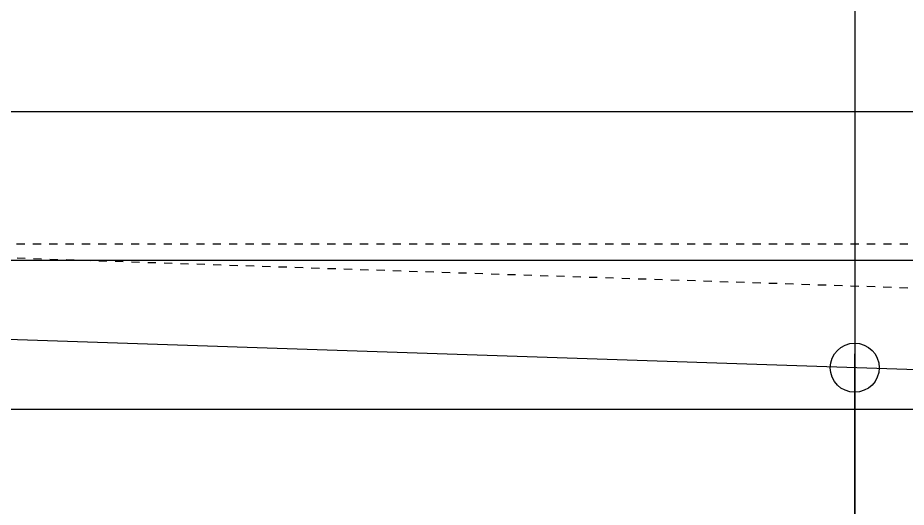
# Model space of a CAD drawing. Header units: millimetres. Extents: x -192235 to 515711, y 45168 to 947868.
# Drawn here: x 184882 to 190315, y 475937 to 478929 of the extents above; entities that cross this region are included whole.
import ezdxf

# ---------------------------------------------------------------- set-up
doc = ezdxf.new("R2010")
doc.units = ezdxf.units.MM
doc.header["$LTSCALE"] = 1000
doc.linetypes.add('TPH12-SEC-@20-1$0$CENTERK5', pattern=[6.916, 6.667, -0.083, 0.083, -0.083])
doc.linetypes.add('TPH12-SEC-@20-1$0$DOTK1', pattern=[0.1, 0.05, -0.05])
for name, color, linetype in [('TPH12-SEC-@20-1$0$H-SIN', 252, 'TPH12-SEC-@20-1$0$CENTERK5'), ('TPH12-SEC-@20-1$0$MEJI', 252, 'Continuous'), ('TPH12-SEC-@20-1$0$STEEL3', 252, 'Continuous'), ('TPH12-SEC-@20-1$0$SUGATAD', 252, 'TPH12-SEC-@20-1$0$DOTK1')]:
    doc.layers.add(name, color=color, linetype=linetype)

# ---------------------------------------------------------------- blocks, each defined once
blk = doc.blocks.new('TPH12-SEC-@20-1')
at = {"layer": 'DEFPOINTS'}
blk.add_line((192650, 476701.7), (145000, 478290), dxfattribs=at)
blk.add_circle((190000, 476790), 150, dxfattribs=at)
at = {"layer": 'TPH12-SEC-@20-1$0$H-SIN'}
blk.add_line((190000, 484000), (190000, 447500), dxfattribs=at)
at = {"layer": 'TPH12-SEC-@20-1$0$MEJI'}
for p, q in [((193850, 478355), (98300, 478355)), ((193850, 477445), (98300, 477445)), ((193850, 476535), (146950, 476535))]:
    blk.add_line(p, q, dxfattribs=at)
at = {"layer": 'TPH12-SEC-@20-1$0$STEEL3'}
blk.add_line((190000, 471232.8), (190000, 476874.9), dxfattribs=at)
at = {"layer": 'TPH12-SEC-@20-1$0$SUGATAD'}
for p, q in [((145000, 478790), (192800, 477196.7)), ((191725, 477545), (98275, 477545)), ((191725, 477445), (98275, 477445))]:
    blk.add_line(p, q, dxfattribs=at)

msp = doc.modelspace()

# ---------------------------------------------------------------- hatches: boundary and pattern name
at = {"true_color": 0xffffff}
h = msp.add_hatch(dxfattribs=at)
h.set_pattern_fill('ANSI31', scale=0.1)
edge = h.paths.add_edge_path()
edge.add_line((100000, 482700), (189649.99998, 482700))
edge.add_line((100000, 483000), (189649.99998, 483000))
edge.add_line((118433.49298, 471281.03175), (116868.88374, 471281.03175))
h.paths.add_polyline_path([(106717.73794, 482746.34146), (106937.07128, 482746.34146), (106937.07128, 482956.34146), (106717.73794, 482956.34146)], flags=25)
h.paths.add_polyline_path([(116851.27788, 482746.34146), (117070.61122, 482746.34146), (117070.61122, 482956.34146), (116851.27788, 482956.34146)], flags=25)
h.paths.add_polyline_path([(126310.22085, 482746.34146), (126529.55419, 482746.34146), (126529.55419, 482956.34146), (126310.22085, 482956.34146)], flags=25)
h.paths.add_polyline_path([(137161.91916, 482746.34146), (137381.2525, 482746.34146), (137381.2525, 482956.34146), (137161.91916, 482956.34146)], flags=25)
h.paths.add_polyline_path([(147414.49447, 482746.34146), (147633.82781, 482746.34146), (147633.82781, 482956.34146), (147414.49447, 482956.34146)], flags=25)
h.paths.add_polyline_path([(157005.85385, 482746.34146), (157225.18718, 482746.34146), (157225.18718, 482956.34146), (157005.85385, 482956.34146)], flags=25)
h.paths.add_polyline_path([(181423.90981, 482746.34146), (181643.24315, 482746.34146), (181643.24315, 482956.34146), (181423.90981, 482956.34146)], flags=25)
h.paths.add_polyline_path([(168993.12099, 482746.34146), (169212.45433, 482746.34146), (169212.45433, 482956.34146), (168993.12099, 482956.34146)], flags=25)

# ---------------------------------------------------------------- next in the draw order: block references
msp.add_blockref('TPH12-SEC-@20-1', (0, 0))

# ---------------------------------------------------------------- next in the draw order: linework, layer by layer
msp.add_line((190000, 484000), (190000, 447500))

doc.saveas('drawing.dxf')
